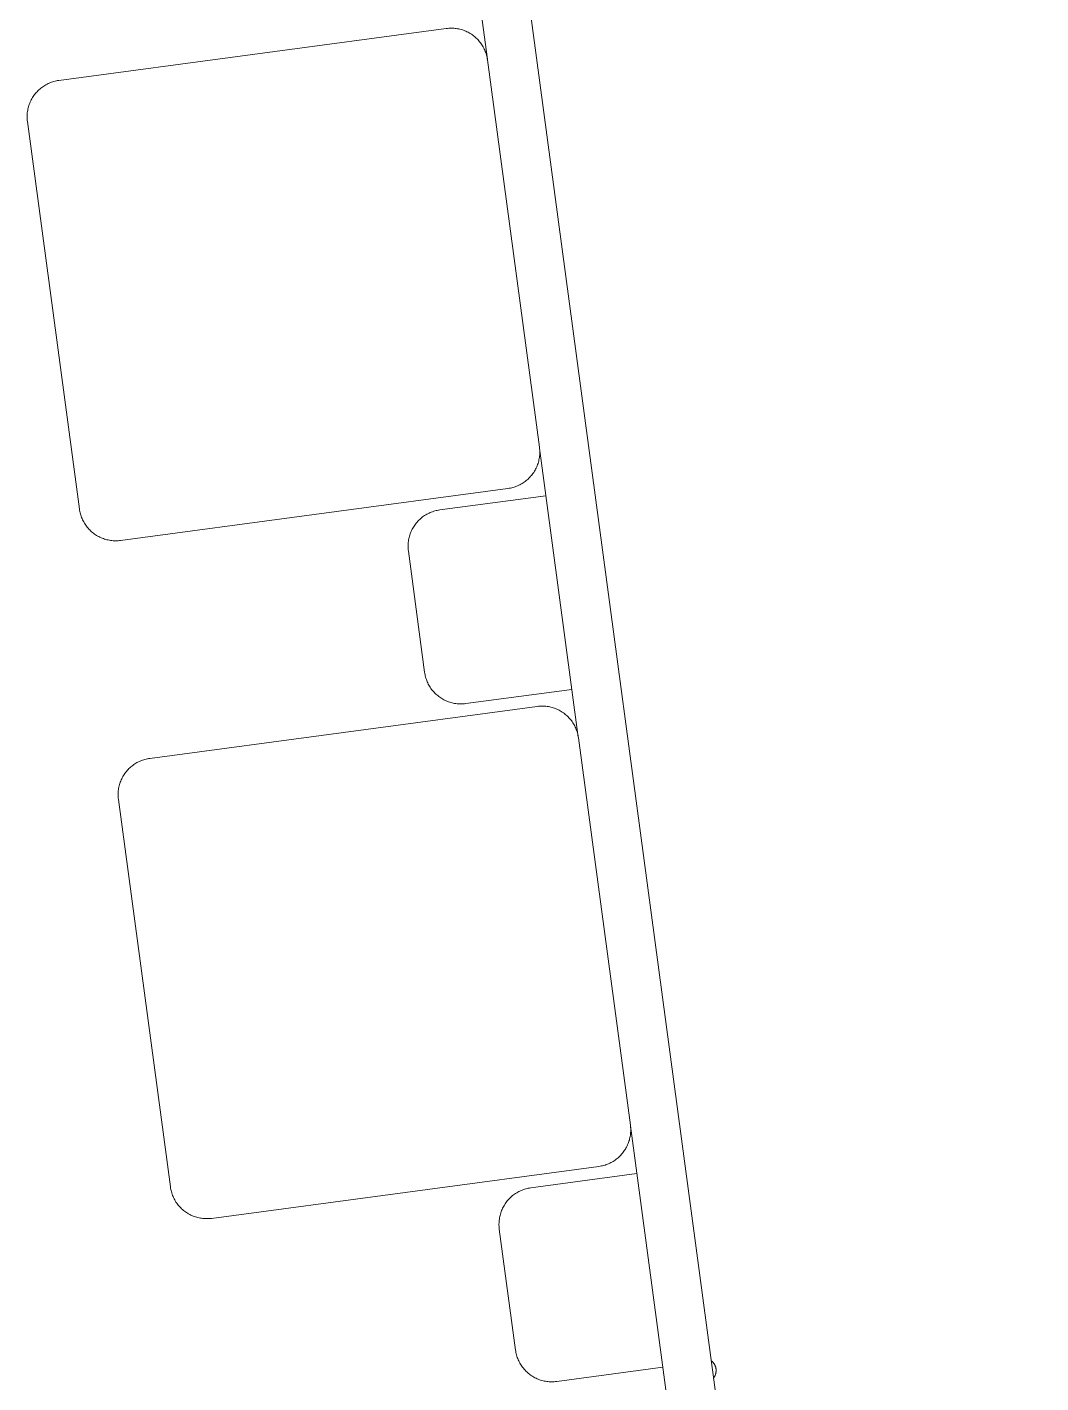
# Model space of a CAD drawing. Header units: inches. Extents: x -12 to 193, y -19 to 105.
# Drawn here: x 170.56 to 173.828, y 96.588 to 100.958 of the extents above; entities that cross this region are included whole.
import ezdxf

# ---------------------------------------------------------------- set-up
doc = ezdxf.new("R2010")
doc.units = ezdxf.units.IN
doc.layers.add('ZANO_R', color=7, linetype='Continuous', lineweight=0)

msp = doc.modelspace()

# ---------------------------------------------------------------- linework, layer by layer
at = {"layer": 'ZANO_R'}
for p, q in [((171.91266, 103.01551), (173.82781, 88.74185)), ((171.9187, 101.78624), (172.04366, 100.85494)), ((170.66259, 100.78616), (171.91124, 100.9537)), ((171.91124, 100.9537), (171.91525, 100.95417)), ((171.91525, 100.95417), (171.91926, 100.9545)), ((171.91926, 100.9545), (171.92329, 100.95469)), ((171.92329, 100.95469), (171.92733, 100.95475)), ((171.92733, 100.95475), (171.93136, 100.95467)), ((171.93136, 100.95467), (171.93538, 100.95445)), ((171.93538, 100.95445), (171.9394, 100.95409)), ((171.9394, 100.95409), (171.9434, 100.9536)), ((171.9434, 100.9536), (171.94739, 100.95297)), ((171.94739, 100.95297), (171.95135, 100.9522)), ((171.95135, 100.9522), (171.95528, 100.9513)), ((171.95528, 100.9513), (171.95918, 100.95027)), ((171.95918, 100.95027), (171.96304, 100.9491)), ((171.96304, 100.9491), (171.96686, 100.9478)), ((171.96686, 100.9478), (171.97063, 100.94637)), ((171.97063, 100.94637), (171.97435, 100.94482)), ((171.97435, 100.94482), (171.97802, 100.94314)), ((171.97802, 100.94314), (171.98162, 100.94133)), ((171.98162, 100.94133), (171.98516, 100.9394)), ((171.98516, 100.9394), (171.98864, 100.93736)), ((171.98864, 100.93736), (171.99204, 100.93519)), ((171.99204, 100.93519), (171.99537, 100.93291)), ((171.99537, 100.93291), (171.99861, 100.93052)), ((171.99861, 100.93052), (172.00178, 100.92802)), ((172.00178, 100.92802), (172.00485, 100.92541)), ((172.00485, 100.92541), (172.00784, 100.9227)), ((172.00784, 100.9227), (172.01073, 100.91989)), ((172.01073, 100.91989), (172.01352, 100.91698)), ((172.01352, 100.91698), (172.01622, 100.91397)), ((172.01622, 100.91397), (172.0188, 100.91088)), ((172.0188, 100.91088), (172.02129, 100.9077)), ((172.02129, 100.9077), (172.02366, 100.90444)), ((172.02366, 100.90444), (172.02592, 100.9011)), ((172.02592, 100.9011), (172.02806, 100.89768)), ((172.02806, 100.89768), (172.03008, 100.89419)), ((172.03008, 100.89419), (172.03199, 100.89064)), ((172.03199, 100.89064), (172.03377, 100.88702)), ((172.03377, 100.88702), (172.03543, 100.88335)), ((172.03543, 100.88335), (172.03696, 100.87961)), ((172.03696, 100.87961), (172.03836, 100.87583)), ((172.03836, 100.87583), (172.03964, 100.87201)), ((172.03964, 100.87201), (172.04078, 100.86814)), ((172.04078, 100.86814), (172.04179, 100.86423)), ((172.04179, 100.86423), (172.04266, 100.8603)), ((172.04266, 100.8603), (172.0434, 100.85633)), ((172.0434, 100.85633), (172.04401, 100.85234)), ((172.04401, 100.85234), (172.21154, 99.60369)), ((170.63159, 100.77759), (170.63532, 100.77912)), ((170.63532, 100.77912), (170.6391, 100.78052)), ((170.6391, 100.78052), (170.64293, 100.78179)), ((170.64293, 100.78179), (170.64679, 100.78293)), ((170.64679, 100.78293), (170.6507, 100.78394)), ((170.6507, 100.78394), (170.65464, 100.78482)), ((170.65464, 100.78482), (170.6586, 100.78556)), ((170.6586, 100.78556), (170.66259, 100.78616)), ((170.57974, 100.7342), (170.58202, 100.73752)), ((170.58202, 100.73752), (170.58441, 100.74077)), ((170.58441, 100.74077), (170.58691, 100.74393)), ((170.58691, 100.74393), (170.58952, 100.74701)), ((170.58952, 100.74701), (170.59223, 100.75)), ((170.59223, 100.75), (170.59505, 100.75289)), ((170.59505, 100.75289), (170.59796, 100.75568)), ((170.59796, 100.75568), (170.60096, 100.75837)), ((170.60096, 100.75837), (170.60405, 100.76096)), ((170.60405, 100.76096), (170.60723, 100.76344)), ((170.60723, 100.76344), (170.61049, 100.76581)), ((170.61049, 100.76581), (170.61383, 100.76807)), ((170.61383, 100.76807), (170.61725, 100.77021)), ((170.61725, 100.77021), (170.62074, 100.77224)), ((170.62074, 100.77224), (170.62429, 100.77414)), ((170.62429, 100.77414), (170.62791, 100.77593)), ((170.62791, 100.77593), (170.63159, 100.77759)), ((170.56197, 100.68954), (170.56273, 100.6935)), ((170.56273, 100.6935), (170.56363, 100.69744)), ((170.56363, 100.69744), (170.56467, 100.70133)), ((170.56467, 100.70133), (170.56583, 100.70519)), ((170.56583, 100.70519), (170.56713, 100.70901)), ((170.56713, 100.70901), (170.56856, 100.71278)), ((170.56856, 100.71278), (170.57011, 100.71651)), ((170.57011, 100.71651), (170.57179, 100.72017)), ((170.57179, 100.72017), (170.5736, 100.72378)), ((170.5736, 100.72378), (170.57553, 100.72732)), ((170.57553, 100.72732), (170.57758, 100.73079)), ((170.57758, 100.73079), (170.57974, 100.7342)), ((170.56018, 100.66948), (170.56027, 100.67351)), ((170.56024, 100.66545), (170.56018, 100.66948)), ((170.56043, 100.66142), (170.56024, 100.66545)), ((170.56027, 100.67351), (170.56049, 100.67754)), ((170.56076, 100.6574), (170.56043, 100.66142)), ((170.56049, 100.67754), (170.56084, 100.68156)), ((170.56123, 100.6534), (170.56076, 100.6574)), ((170.56084, 100.68156), (170.56134, 100.68556)), ((170.72877, 99.40474), (170.56123, 100.6534)), ((170.56134, 100.68556), (170.56197, 100.68954)), ((172.21154, 99.60369), (172.21201, 99.59969)), ((172.21189, 99.60109), (172.33685, 98.6698)), ((172.21201, 99.59969), (172.21234, 99.59567)), ((172.20811, 99.55575), (172.20694, 99.55189)), ((172.20914, 99.55965), (172.20811, 99.55575)), ((172.21004, 99.56358), (172.20914, 99.55965)), ((172.21081, 99.56754), (172.21004, 99.56358)), ((172.21144, 99.57153), (172.21081, 99.56754)), ((172.21193, 99.57553), (172.21144, 99.57153)), ((172.21229, 99.57955), (172.21193, 99.57553)), ((172.21251, 99.58357), (172.21229, 99.57955)), ((172.21234, 99.59567), (172.21254, 99.59164)), ((172.21259, 99.58761), (172.21251, 99.58357)), ((172.21254, 99.59164), (172.21259, 99.58761)), ((172.18586, 99.51315), (172.18325, 99.51008)), ((172.18836, 99.51632), (172.18586, 99.51315)), ((172.19076, 99.51956), (172.18836, 99.51632)), ((172.19304, 99.52289), (172.19076, 99.51956)), ((172.1952, 99.52629), (172.19304, 99.52289)), ((172.19725, 99.52977), (172.1952, 99.52629)), ((172.19918, 99.53331), (172.19725, 99.52977)), ((172.20098, 99.53692), (172.19918, 99.53331)), ((172.20266, 99.54058), (172.20098, 99.53692)), ((172.20422, 99.5443), (172.20266, 99.54058)), ((172.20565, 99.54808), (172.20422, 99.5443)), ((172.20694, 99.55189), (172.20565, 99.54808)), ((172.11019, 99.47092), (170.86154, 99.30339)), ((172.11418, 99.47153), (172.11019, 99.47092)), ((172.11814, 99.47227), (172.11418, 99.47153)), ((172.12208, 99.47314), (172.11814, 99.47227)), ((172.12598, 99.47415), (172.12208, 99.47314)), ((172.12985, 99.4753), (172.12598, 99.47415)), ((172.13368, 99.47657), (172.12985, 99.4753)), ((172.13746, 99.47797), (172.13368, 99.47657)), ((172.14119, 99.4795), (172.13746, 99.47797)), ((172.14487, 99.48116), (172.14119, 99.4795)), ((172.14848, 99.48294), (172.14487, 99.48116)), ((172.15204, 99.48485), (172.14848, 99.48294)), ((172.15553, 99.48687), (172.15204, 99.48485)), ((172.15894, 99.48902), (172.15553, 99.48687)), ((172.16228, 99.49128), (172.15894, 99.48902)), ((172.16555, 99.49365), (172.16228, 99.49128)), ((172.16873, 99.49613), (172.16555, 99.49365)), ((172.17182, 99.49872), (172.16873, 99.49613)), ((172.17482, 99.50141), (172.17182, 99.49872)), ((172.17773, 99.5042), (172.17482, 99.50141)), ((172.18054, 99.50709), (172.17773, 99.5042)), ((172.18325, 99.51008), (172.18054, 99.50709)), ((172.23249, 99.44761), (171.89033, 99.4017)), ((170.72937, 99.40076), (170.72877, 99.40474)), ((170.73011, 99.39679), (170.72937, 99.40076)), ((170.73099, 99.39285), (170.73011, 99.39679)), ((170.732, 99.38895), (170.73099, 99.39285)), ((170.73314, 99.38508), (170.732, 99.38895)), ((170.73441, 99.38126), (170.73314, 99.38508)), ((170.73582, 99.37747), (170.73441, 99.38126)), ((171.83823, 99.38135), (171.83497, 99.37898)), ((171.84157, 99.38361), (171.83823, 99.38135)), ((171.84499, 99.38575), (171.84157, 99.38361)), ((171.84848, 99.38778), (171.84499, 99.38575)), ((171.85203, 99.38968), (171.84848, 99.38778)), ((171.85565, 99.39147), (171.85203, 99.38968)), ((171.85932, 99.39312), (171.85565, 99.39147)), ((171.86306, 99.39465), (171.85932, 99.39312)), ((171.86684, 99.39606), (171.86306, 99.39465)), ((171.87066, 99.39733), (171.86684, 99.39606)), ((171.87453, 99.39847), (171.87066, 99.39733)), ((171.87844, 99.39948), (171.87453, 99.39847)), ((171.88237, 99.40036), (171.87844, 99.39948)), ((171.88634, 99.4011), (171.88237, 99.40036)), ((171.89033, 99.4017), (171.88634, 99.4011)), ((170.73735, 99.37374), (170.73582, 99.37747)), ((170.739, 99.37007), (170.73735, 99.37374)), ((170.74079, 99.36645), (170.739, 99.37007)), ((170.74269, 99.36289), (170.74079, 99.36645)), ((170.74472, 99.35941), (170.74269, 99.36289)), ((170.74686, 99.35599), (170.74472, 99.35941)), ((170.74912, 99.35265), (170.74686, 99.35599)), ((170.75149, 99.34939), (170.74912, 99.35265)), ((170.75397, 99.34621), (170.75149, 99.34939)), ((170.75656, 99.34311), (170.75397, 99.34621)), ((170.75925, 99.34011), (170.75656, 99.34311)), ((170.76205, 99.3372), (170.75925, 99.34011)), ((170.76494, 99.33439), (170.76205, 99.3372)), ((171.80134, 99.33932), (171.79953, 99.33571)), ((171.80327, 99.34286), (171.80134, 99.33932)), ((171.80531, 99.34633), (171.80327, 99.34286)), ((171.80748, 99.34974), (171.80531, 99.34633)), ((171.80976, 99.35306), (171.80748, 99.34974)), ((171.81215, 99.35631), (171.80976, 99.35306)), ((171.81465, 99.35947), (171.81215, 99.35631)), ((171.81726, 99.36255), (171.81465, 99.35947)), ((171.81997, 99.36553), (171.81726, 99.36255)), ((171.82278, 99.36843), (171.81997, 99.36553)), ((171.82569, 99.37122), (171.82278, 99.36843)), ((171.8287, 99.37391), (171.82569, 99.37122)), ((171.83179, 99.3765), (171.8287, 99.37391)), ((171.83497, 99.37898), (171.83179, 99.3765)), ((170.76792, 99.33168), (170.76494, 99.33439)), ((170.771, 99.32907), (170.76792, 99.33168)), ((170.77416, 99.32657), (170.771, 99.32907)), ((170.77741, 99.32418), (170.77416, 99.32657)), ((170.78073, 99.3219), (170.77741, 99.32418)), ((170.78414, 99.31973), (170.78073, 99.3219)), ((170.78761, 99.31768), (170.78414, 99.31973)), ((170.79115, 99.31576), (170.78761, 99.31768)), ((170.79476, 99.31395), (170.79115, 99.31576)), ((170.79843, 99.31227), (170.79476, 99.31395)), ((170.80215, 99.31071), (170.79843, 99.31227)), ((170.80592, 99.30929), (170.80215, 99.31071)), ((170.80974, 99.30799), (170.80592, 99.30929)), ((170.8136, 99.30682), (170.80974, 99.30799)), ((170.8175, 99.30579), (170.8136, 99.30682)), ((170.82143, 99.30489), (170.8175, 99.30579)), ((170.82539, 99.30412), (170.82143, 99.30489)), ((170.82937, 99.30349), (170.82539, 99.30412)), ((170.83337, 99.303), (170.82937, 99.30349)), ((170.83739, 99.30264), (170.83337, 99.303)), ((170.84142, 99.30242), (170.83739, 99.30264)), ((170.84545, 99.30234), (170.84142, 99.30242)), ((170.84948, 99.3024), (170.84545, 99.30234)), ((170.85351, 99.30259), (170.84948, 99.3024)), ((170.85753, 99.30292), (170.85351, 99.30259)), ((170.86154, 99.30339), (170.85753, 99.30292)), ((171.78822, 99.29308), (171.788, 99.28905)), ((171.78858, 99.2971), (171.78822, 99.29308)), ((171.78907, 99.3011), (171.78858, 99.2971)), ((171.7897, 99.30508), (171.78907, 99.3011)), ((171.79047, 99.30904), (171.7897, 99.30508)), ((171.79137, 99.31297), (171.79047, 99.30904)), ((171.7924, 99.31687), (171.79137, 99.31297)), ((171.79357, 99.32073), (171.7924, 99.31687)), ((171.79487, 99.32455), (171.79357, 99.32073)), ((171.7963, 99.32832), (171.79487, 99.32455)), ((171.79785, 99.33204), (171.7963, 99.32832)), ((171.79953, 99.33571), (171.79785, 99.33204)), ((171.788, 99.28905), (171.78792, 99.28502)), ((171.78792, 99.28502), (171.78798, 99.28099)), ((171.78798, 99.28099), (171.78817, 99.27696)), ((171.78817, 99.27696), (171.7885, 99.27294)), ((171.7885, 99.27294), (171.78897, 99.26893)), ((171.78897, 99.26893), (171.84133, 98.87873)), ((171.84133, 98.87873), (171.84193, 98.87474)), ((171.84193, 98.87474), (171.84267, 98.87078)), ((171.84267, 98.87078), (171.84355, 98.86684)), ((171.84355, 98.86684), (171.84455, 98.86294)), ((171.84455, 98.86294), (171.8457, 98.85907)), ((171.8457, 98.85907), (171.84697, 98.85524)), ((171.84697, 98.85524), (171.84837, 98.85146)), ((171.84837, 98.85146), (171.8499, 98.84773)), ((171.8499, 98.84773), (171.85156, 98.84405)), ((171.85156, 98.84405), (171.85334, 98.84044)), ((171.85334, 98.84044), (171.85525, 98.83688)), ((171.85525, 98.83688), (171.85727, 98.83339)), ((171.85727, 98.83339), (171.85942, 98.82998)), ((171.85942, 98.82998), (171.86168, 98.82664)), ((171.86168, 98.82664), (171.86405, 98.82337)), ((171.86405, 98.82337), (171.86653, 98.82019)), ((171.86653, 98.82019), (171.86912, 98.8171)), ((171.86912, 98.8171), (171.87181, 98.8141)), ((171.87181, 98.8141), (171.8746, 98.81119)), ((171.97409, 98.77738), (172.31625, 98.82328)), ((170.95578, 98.60102), (172.20443, 98.76856)), ((171.8746, 98.81119), (171.87749, 98.80838)), ((171.87749, 98.80838), (171.88048, 98.80567)), ((171.88048, 98.80567), (171.88355, 98.80306)), ((171.88355, 98.80306), (171.88672, 98.80056)), ((171.88672, 98.80056), (171.88996, 98.79816)), ((171.88996, 98.79816), (171.89329, 98.79588)), ((171.89329, 98.79588), (171.89669, 98.79372)), ((171.89669, 98.79372), (171.90017, 98.79167)), ((171.90017, 98.79167), (171.90371, 98.78974)), ((171.90371, 98.78974), (171.90732, 98.78794)), ((171.90732, 98.78794), (171.91098, 98.78626)), ((171.91098, 98.78626), (171.9147, 98.7847)), ((171.9147, 98.7847), (171.91848, 98.78327)), ((171.91848, 98.78327), (171.92229, 98.78198)), ((171.92229, 98.78198), (171.92616, 98.78081)), ((171.92616, 98.78081), (171.93005, 98.77978)), ((171.93005, 98.77978), (171.93398, 98.77888)), ((171.93398, 98.77888), (171.93794, 98.77811)), ((171.93794, 98.77811), (171.94193, 98.77748)), ((171.94193, 98.77748), (171.94593, 98.77699)), ((171.94593, 98.77699), (171.94995, 98.77663)), ((171.94995, 98.77663), (171.95397, 98.77641)), ((171.95397, 98.77641), (171.95801, 98.77633)), ((171.95801, 98.77633), (171.96204, 98.77638)), ((171.96204, 98.77638), (171.96607, 98.77658)), ((171.96607, 98.77658), (171.97009, 98.77691)), ((171.97009, 98.77691), (171.97409, 98.77738)), ((172.20443, 98.76856), (172.20843, 98.76903)), ((172.20843, 98.76903), (172.21245, 98.76936)), ((172.21245, 98.76936), (172.21648, 98.76955)), ((172.21648, 98.76955), (172.22051, 98.76961)), ((172.22051, 98.76961), (172.22455, 98.76952)), ((172.22455, 98.76952), (172.22857, 98.7693)), ((172.22857, 98.7693), (172.23259, 98.76895)), ((172.23259, 98.76895), (172.23659, 98.76845)), ((172.23659, 98.76845), (172.24058, 98.76782)), ((172.24058, 98.76782), (172.24454, 98.76706)), ((172.24454, 98.76706), (172.24847, 98.76616)), ((172.24847, 98.76616), (172.25237, 98.76512)), ((172.25237, 98.76512), (172.25623, 98.76396)), ((172.25623, 98.76396), (172.26004, 98.76266)), ((172.26004, 98.76266), (172.26382, 98.76123)), ((172.26382, 98.76123), (172.26754, 98.75968)), ((172.26754, 98.75968), (172.2712, 98.758)), ((172.2712, 98.758), (172.27481, 98.75619)), ((172.27481, 98.75619), (172.27835, 98.75426)), ((172.27835, 98.75426), (172.28183, 98.75221)), ((172.28183, 98.75221), (172.28523, 98.75005)), ((172.28523, 98.75005), (172.28856, 98.74777)), ((172.28856, 98.74777), (172.2918, 98.74538)), ((172.2918, 98.74538), (172.29497, 98.74288)), ((172.29497, 98.74288), (172.29804, 98.74027)), ((172.29804, 98.74027), (172.30103, 98.73756)), ((172.30103, 98.73756), (172.30392, 98.73474)), ((172.30392, 98.73474), (172.30671, 98.73184)), ((172.30671, 98.73184), (172.3094, 98.72883)), ((172.3094, 98.72883), (172.31199, 98.72574)), ((172.31199, 98.72574), (172.31447, 98.72256)), ((172.31447, 98.72256), (172.31685, 98.7193)), ((172.31685, 98.7193), (172.3191, 98.71596)), ((172.3191, 98.71596), (172.32125, 98.71254)), ((172.32125, 98.71254), (172.32327, 98.70905)), ((172.32327, 98.70905), (172.32518, 98.7055)), ((172.32518, 98.7055), (172.32696, 98.70188)), ((172.32696, 98.70188), (172.32862, 98.6982)), ((172.32862, 98.6982), (172.33015, 98.69447)), ((172.33015, 98.69447), (172.33155, 98.69069)), ((172.33155, 98.69069), (172.33282, 98.68686)), ((172.33282, 98.68686), (172.33397, 98.683)), ((172.33397, 98.683), (172.33498, 98.67909)), ((172.33498, 98.67909), (172.33585, 98.67516)), ((172.33585, 98.67516), (172.33659, 98.67119)), ((172.33659, 98.67119), (172.3372, 98.6672)), ((172.3372, 98.6672), (172.50473, 97.41855)), ((170.92477, 98.59244), (170.92851, 98.59397)), ((170.92851, 98.59397), (170.93229, 98.59538)), ((170.93229, 98.59538), (170.93611, 98.59665)), ((170.93611, 98.59665), (170.93998, 98.59779)), ((170.93998, 98.59779), (170.94389, 98.5988)), ((170.94389, 98.5988), (170.94782, 98.59968)), ((170.94782, 98.59968), (170.95179, 98.60042)), ((170.95179, 98.60042), (170.95578, 98.60102)), ((170.87293, 98.54906), (170.87521, 98.55238)), ((170.87521, 98.55238), (170.8776, 98.55563)), ((170.8776, 98.55563), (170.8801, 98.55879)), ((170.8801, 98.55879), (170.88271, 98.56187)), ((170.88271, 98.56187), (170.88542, 98.56485)), ((170.88542, 98.56485), (170.88823, 98.56775)), ((170.88823, 98.56775), (170.89114, 98.57054)), ((170.89114, 98.57054), (170.89415, 98.57323)), ((170.89415, 98.57323), (170.89724, 98.57582)), ((170.89724, 98.57582), (170.90042, 98.5783)), ((170.90042, 98.5783), (170.90368, 98.58067)), ((170.90368, 98.58067), (170.90702, 98.58293)), ((170.90702, 98.58293), (170.91044, 98.58507)), ((170.91044, 98.58507), (170.91393, 98.5871)), ((170.91393, 98.5871), (170.91748, 98.589)), ((170.91748, 98.589), (170.9211, 98.59079)), ((170.9211, 98.59079), (170.92477, 98.59244)), ((170.85515, 98.5044), (170.85592, 98.50836)), ((170.85592, 98.50836), (170.85682, 98.51229)), ((170.85682, 98.51229), (170.85785, 98.51619)), ((170.85785, 98.51619), (170.85902, 98.52005)), ((170.85902, 98.52005), (170.86032, 98.52387)), ((170.86032, 98.52387), (170.86175, 98.52764)), ((170.86175, 98.52764), (170.8633, 98.53136)), ((170.8633, 98.53136), (170.86498, 98.53503)), ((170.86498, 98.53503), (170.86679, 98.53864)), ((170.86679, 98.53864), (170.86872, 98.54218)), ((170.86872, 98.54218), (170.87076, 98.54565)), ((170.87076, 98.54565), (170.87293, 98.54906)), ((170.85337, 98.48434), (170.85345, 98.48837)), ((170.85343, 98.48031), (170.85337, 98.48434)), ((170.85362, 98.47628), (170.85343, 98.48031)), ((170.85345, 98.48837), (170.85367, 98.4924)), ((170.85395, 98.47226), (170.85362, 98.47628)), ((170.85367, 98.4924), (170.85403, 98.49642)), ((170.85442, 98.46825), (170.85395, 98.47226)), ((170.85403, 98.49642), (170.85452, 98.50042)), ((171.02196, 97.2196), (170.85442, 98.46825)), ((170.85452, 98.50042), (170.85515, 98.5044)), ((172.50473, 97.41855), (172.5052, 97.41454)), ((172.50508, 97.41595), (172.63003, 96.48466)), ((172.5052, 97.41454), (172.50553, 97.41053)), ((172.5013, 97.37061), (172.50013, 97.36675)), ((172.50233, 97.37451), (172.5013, 97.37061)), ((172.50323, 97.37844), (172.50233, 97.37451)), ((172.504, 97.3824), (172.50323, 97.37844)), ((172.50463, 97.38639), (172.504, 97.3824)), ((172.50512, 97.39039), (172.50463, 97.38639)), ((172.50548, 97.39441), (172.50512, 97.39039)), ((172.5057, 97.39843), (172.50548, 97.39441)), ((172.50553, 97.41053), (172.50572, 97.4065)), ((172.50578, 97.40246), (172.5057, 97.39843)), ((172.50572, 97.4065), (172.50578, 97.40246)), ((172.47905, 97.32801), (172.47644, 97.32494)), ((172.48155, 97.33118), (172.47905, 97.32801)), ((172.48394, 97.33442), (172.48155, 97.33118)), ((172.48622, 97.33775), (172.48394, 97.33442)), ((172.48839, 97.34115), (172.48622, 97.33775)), ((172.49044, 97.34463), (172.48839, 97.34115)), ((172.49236, 97.34817), (172.49044, 97.34463)), ((172.49417, 97.35178), (172.49236, 97.34817)), ((172.49585, 97.35544), (172.49417, 97.35178)), ((172.49741, 97.35916), (172.49585, 97.35544)), ((172.49883, 97.36293), (172.49741, 97.35916)), ((172.50013, 97.36675), (172.49883, 97.36293)), ((172.40338, 97.28578), (171.15472, 97.11825)), ((172.40736, 97.28639), (172.40338, 97.28578)), ((172.41133, 97.28713), (172.40736, 97.28639)), ((172.41527, 97.288), (172.41133, 97.28713)), ((172.41917, 97.28901), (172.41527, 97.288)), ((172.42304, 97.29015), (172.41917, 97.28901)), ((172.42687, 97.29143), (172.42304, 97.29015)), ((172.43065, 97.29283), (172.42687, 97.29143)), ((172.43438, 97.29436), (172.43065, 97.29283)), ((172.43805, 97.29602), (172.43438, 97.29436)), ((172.44167, 97.2978), (172.43805, 97.29602)), ((172.44523, 97.29971), (172.44167, 97.2978)), ((172.44871, 97.30173), (172.44523, 97.29971)), ((172.45213, 97.30387), (172.44871, 97.30173)), ((172.45547, 97.30613), (172.45213, 97.30387)), ((172.45873, 97.3085), (172.45547, 97.30613)), ((172.46191, 97.31099), (172.45873, 97.3085)), ((172.46501, 97.31357), (172.46191, 97.31099)), ((172.46801, 97.31627), (172.46501, 97.31357)), ((172.47092, 97.31906), (172.46801, 97.31627)), ((172.47373, 97.32195), (172.47092, 97.31906)), ((172.47644, 97.32494), (172.47373, 97.32195)), ((172.52567, 97.26247), (172.18351, 97.21656)), ((171.02256, 97.21561), (171.02196, 97.2196)), ((171.0233, 97.21165), (171.02256, 97.21561)), ((171.02418, 97.20771), (171.0233, 97.21165)), ((171.02519, 97.20381), (171.02418, 97.20771)), ((171.02633, 97.19994), (171.02519, 97.20381)), ((171.0276, 97.19611), (171.02633, 97.19994)), ((171.029, 97.19233), (171.0276, 97.19611)), ((172.13142, 97.19621), (172.12816, 97.19384)), ((172.13476, 97.19847), (172.13142, 97.19621)), ((172.13818, 97.20061), (172.13476, 97.19847)), ((172.14166, 97.20264), (172.13818, 97.20061)), ((172.14522, 97.20454), (172.14166, 97.20264)), ((172.14884, 97.20632), (172.14522, 97.20454)), ((172.15251, 97.20798), (172.14884, 97.20632)), ((172.15624, 97.20951), (172.15251, 97.20798)), ((172.16002, 97.21092), (172.15624, 97.20951)), ((172.16385, 97.21219), (172.16002, 97.21092)), ((172.16772, 97.21333), (172.16385, 97.21219)), ((172.17162, 97.21434), (172.16772, 97.21333)), ((172.17556, 97.21522), (172.17162, 97.21434)), ((172.17953, 97.21596), (172.17556, 97.21522)), ((172.18351, 97.21656), (172.17953, 97.21596)), ((171.03054, 97.1886), (171.029, 97.19233)), ((171.03219, 97.18492), (171.03054, 97.1886)), ((171.03398, 97.18131), (171.03219, 97.18492)), ((171.03588, 97.17775), (171.03398, 97.18131)), ((171.03791, 97.17426), (171.03588, 97.17775)), ((171.04005, 97.17085), (171.03791, 97.17426)), ((171.04231, 97.16751), (171.04005, 97.17085)), ((171.04468, 97.16424), (171.04231, 97.16751)), ((171.04716, 97.16107), (171.04468, 97.16424)), ((171.04975, 97.15797), (171.04716, 97.16107)), ((171.05244, 97.15497), (171.04975, 97.15797)), ((171.05523, 97.15206), (171.05244, 97.15497)), ((171.05812, 97.14925), (171.05523, 97.15206)), ((172.09453, 97.15417), (172.09272, 97.15057)), ((172.09645, 97.15772), (172.09453, 97.15417)), ((172.0985, 97.16119), (172.09645, 97.15772)), ((172.10067, 97.16459), (172.0985, 97.16119)), ((172.10295, 97.16792), (172.10067, 97.16459)), ((172.10534, 97.17117), (172.10295, 97.16792)), ((172.10784, 97.17433), (172.10534, 97.17117)), ((172.11045, 97.17741), (172.10784, 97.17433)), ((172.11316, 97.18039), (172.11045, 97.17741)), ((172.11597, 97.18328), (172.11316, 97.18039)), ((172.11888, 97.18608), (172.11597, 97.18328)), ((172.12188, 97.18877), (172.11888, 97.18608)), ((172.12498, 97.19136), (172.12188, 97.18877)), ((172.12816, 97.19384), (172.12498, 97.19136)), ((171.06111, 97.14654), (171.05812, 97.14925)), ((171.06419, 97.14393), (171.06111, 97.14654)), ((171.06735, 97.14143), (171.06419, 97.14393)), ((171.0706, 97.13904), (171.06735, 97.14143)), ((171.07392, 97.13676), (171.0706, 97.13904)), ((171.07733, 97.13459), (171.07392, 97.13676)), ((171.0808, 97.13254), (171.07733, 97.13459)), ((171.08434, 97.13062), (171.0808, 97.13254)), ((171.08795, 97.12881), (171.08434, 97.13062)), ((171.09161, 97.12713), (171.08795, 97.12881)), ((171.09534, 97.12557), (171.09161, 97.12713)), ((171.09911, 97.12415), (171.09534, 97.12557)), ((171.10293, 97.12285), (171.09911, 97.12415)), ((171.10679, 97.12168), (171.10293, 97.12285)), ((171.11068, 97.12065), (171.10679, 97.12168)), ((171.11462, 97.11975), (171.11068, 97.12065)), ((171.11858, 97.11898), (171.11462, 97.11975)), ((171.12256, 97.11835), (171.11858, 97.11898)), ((171.12656, 97.11786), (171.12256, 97.11835)), ((171.13058, 97.1175), (171.12656, 97.11786)), ((171.13461, 97.11728), (171.13058, 97.1175)), ((171.13864, 97.1172), (171.13461, 97.11728)), ((171.14267, 97.11725), (171.13864, 97.1172)), ((171.1467, 97.11745), (171.14267, 97.11725)), ((171.15072, 97.11778), (171.1467, 97.11745)), ((171.15472, 97.11825), (171.15072, 97.11778)), ((172.08141, 97.10794), (172.08119, 97.10391)), ((172.08177, 97.11196), (172.08141, 97.10794)), ((172.08226, 97.11596), (172.08177, 97.11196)), ((172.08289, 97.11994), (172.08226, 97.11596)), ((172.08366, 97.1239), (172.08289, 97.11994)), ((172.08456, 97.12783), (172.08366, 97.1239)), ((172.08559, 97.13173), (172.08456, 97.12783)), ((172.08676, 97.13559), (172.08559, 97.13173)), ((172.08806, 97.13941), (172.08676, 97.13559)), ((172.08948, 97.14318), (172.08806, 97.13941)), ((172.09104, 97.1469), (172.08948, 97.14318)), ((172.09272, 97.15057), (172.09104, 97.1469)), ((172.08119, 97.10391), (172.08111, 97.09988)), ((172.08111, 97.09988), (172.08117, 97.09585)), ((172.08117, 97.09585), (172.08136, 97.09182)), ((172.08136, 97.09182), (172.08169, 97.0878)), ((172.08169, 97.0878), (172.08216, 97.08379)), ((172.08216, 97.08379), (172.13451, 96.69359)), ((172.13451, 96.69359), (172.13512, 96.6896)), ((172.13512, 96.6896), (172.13586, 96.68564)), ((172.13586, 96.68564), (172.13673, 96.6817)), ((172.13673, 96.6817), (172.13774, 96.6778)), ((172.13774, 96.6778), (172.13888, 96.67393)), ((172.13888, 96.67393), (172.14016, 96.6701)), ((172.14016, 96.6701), (172.14156, 96.66632)), ((172.14156, 96.66632), (172.14309, 96.66259)), ((172.14309, 96.66259), (172.14475, 96.65891)), ((172.14475, 96.65891), (172.14653, 96.65529)), ((172.14653, 96.65529), (172.14844, 96.65174)), ((172.14844, 96.65174), (172.15046, 96.64825)), ((172.15046, 96.64825), (172.15261, 96.64484)), ((172.15261, 96.64484), (172.15486, 96.64149)), ((172.15486, 96.64149), (172.15723, 96.63823)), ((172.15723, 96.63823), (172.15972, 96.63505)), ((172.15972, 96.63505), (172.1623, 96.63196)), ((172.1623, 96.63196), (172.165, 96.62896)), ((172.165, 96.62896), (172.16779, 96.62605)), ((172.26728, 96.59223), (172.60944, 96.63814)), ((172.76552, 96.65908), (172.76658, 96.65825)), ((172.76658, 96.65825), (172.7676, 96.65738)), ((172.7676, 96.65738), (172.7686, 96.65648)), ((172.7686, 96.65648), (172.76956, 96.65554)), ((172.76956, 96.65554), (172.77049, 96.65457)), ((172.77049, 96.65457), (172.77139, 96.65357)), ((172.77139, 96.65357), (172.77225, 96.65254)), ((172.77225, 96.65254), (172.77308, 96.65148)), ((172.77308, 96.65148), (172.77387, 96.65039)), ((172.77387, 96.65039), (172.77462, 96.64928)), ((172.77462, 96.64928), (172.77534, 96.64814)), ((172.77534, 96.64814), (172.77601, 96.64698)), ((172.77601, 96.64698), (172.77665, 96.64579)), ((172.77665, 96.64579), (172.77724, 96.64459)), ((172.77724, 96.64459), (172.77779, 96.64336)), ((172.77779, 96.64336), (172.7783, 96.64212)), ((172.7783, 96.64212), (172.77877, 96.64086)), ((172.77877, 96.64086), (172.7792, 96.63958)), ((172.7792, 96.63958), (172.77958, 96.63829)), ((172.77958, 96.63829), (172.77991, 96.63699)), ((172.77991, 96.63699), (172.78021, 96.63568)), ((172.78021, 96.63568), (172.78045, 96.63436)), ((172.78045, 96.63436), (172.78065, 96.63303)), ((172.78065, 96.63303), (172.78081, 96.63169)), ((172.78081, 96.63169), (172.78092, 96.63035)), ((172.78092, 96.63035), (172.78098, 96.62901)), ((172.78098, 96.62901), (172.781, 96.62766)), ((172.781, 96.62766), (172.78098, 96.62632)), ((172.16779, 96.62605), (172.17068, 96.62324)), ((172.17068, 96.62324), (172.17367, 96.62052)), ((172.17367, 96.62052), (172.17674, 96.61792)), ((172.17674, 96.61792), (172.17991, 96.61541)), ((172.17991, 96.61541), (172.18315, 96.61302)), ((172.18315, 96.61302), (172.18648, 96.61074)), ((172.18648, 96.61074), (172.18988, 96.60858)), ((172.18988, 96.60858), (172.19336, 96.60653)), ((172.19336, 96.60653), (172.1969, 96.6046)), ((172.1969, 96.6046), (172.20051, 96.6028)), ((172.20051, 96.6028), (172.20417, 96.60112)), ((172.20417, 96.60112), (172.20789, 96.59956)), ((172.20789, 96.59956), (172.21166, 96.59813)), ((172.21166, 96.59813), (172.21548, 96.59683)), ((172.21548, 96.59683), (172.21934, 96.59567)), ((172.21934, 96.59567), (172.22324, 96.59463)), ((172.22324, 96.59463), (172.22717, 96.59373)), ((172.22717, 96.59373), (172.23113, 96.59297)), ((172.23113, 96.59297), (172.23512, 96.59234)), ((172.23512, 96.59234), (172.23912, 96.59184)), ((172.23912, 96.59184), (172.24314, 96.59149)), ((172.24314, 96.59149), (172.24716, 96.59127)), ((172.24716, 96.59127), (172.2512, 96.59119)), ((172.2512, 96.59119), (172.25523, 96.59124)), ((172.25523, 96.59124), (172.25926, 96.59144)), ((172.25926, 96.59144), (172.26328, 96.59177)), ((172.26328, 96.59177), (172.26728, 96.59223)), ((172.77372, 96.60498), (172.77293, 96.6039)), ((172.77448, 96.60609), (172.77372, 96.60498)), ((172.77521, 96.60723), (172.77448, 96.60609)), ((172.77589, 96.60839), (172.77521, 96.60723)), ((172.77653, 96.60957), (172.77589, 96.60839)), ((172.77713, 96.61077), (172.77653, 96.60957)), ((172.77769, 96.61199), (172.77713, 96.61077)), ((172.77821, 96.61323), (172.77769, 96.61199)), ((172.77869, 96.61449), (172.77821, 96.61323)), ((172.77912, 96.61576), (172.77869, 96.61449)), ((172.77951, 96.61705), (172.77912, 96.61576)), ((172.77985, 96.61835), (172.77951, 96.61705)), ((172.78015, 96.61966), (172.77985, 96.61835)), ((172.78041, 96.62098), (172.78015, 96.61966)), ((172.78062, 96.62231), (172.78041, 96.62098)), ((172.78078, 96.62364), (172.78062, 96.62231)), ((172.7809, 96.62498), (172.78078, 96.62364)), ((172.78098, 96.62632), (172.7809, 96.62498))]:
    msp.add_line(p, q, dxfattribs=at)

doc.saveas('drawing.dxf')
